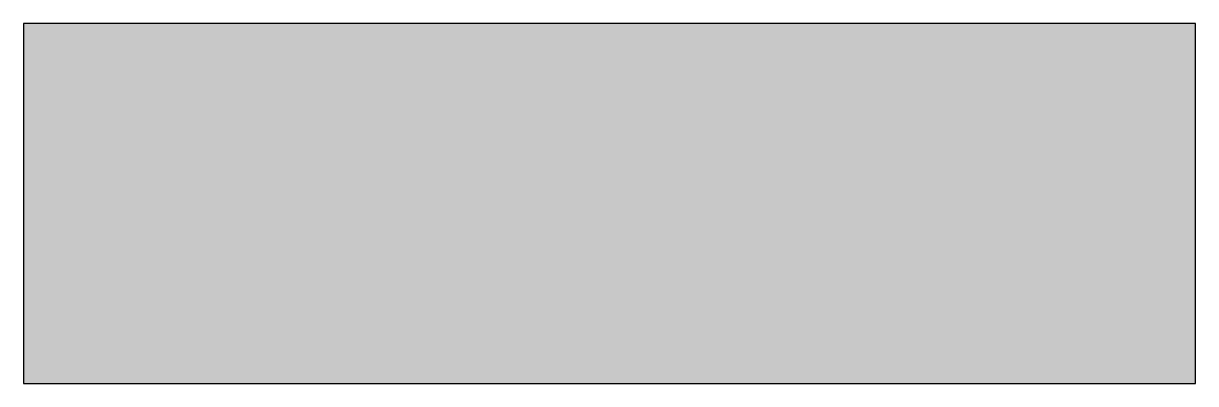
# Model space of a CAD drawing. Header units: inches. Extents: x 0 to 17.9, y 0 to 5.5.
import ezdxf

# ---------------------------------------------------------------- set-up
doc = ezdxf.new("R2010")
doc.units = ezdxf.units.IN
doc.header["$LTSCALE"] = 0.5
doc.header["$MEASUREMENT"] = 0
doc.layers.add('A-Batting', color=250, linetype='Continuous')
doc.layers.add('A-Hatch_Insulation', color=143, linetype='Continuous')

# ---------------------------------------------------------------- blocks, each defined once
blk = doc.blocks.new('*U4')
at = {"layer": 'A-Hatch_Insulation'}
h = blk.add_hatch(dxfattribs=at)
h.set_pattern_fill('BATT_INSULATION', color=256, scale=4.459273, pattern_type=2)
h.set_pattern_definition([(0, (-1822.47, -1309.416), (1.489892, 5.016682), [0, -1.489892]), (14.0764, (-1823.2148, -1308.85865), (1.489890344, -5.5e-07), [0.362396, -144.022996]), (14.0764, (-1823.2148, -1303.84197), (1.489890344, -5.5e-07), [0.362396, -144.022996]), (14.0764, (-1823.2148, -1298.8253), (1.489890344, -5.5e-07), [0.362396, -144.022996]), (14.0764, (-1823.2148, -1293.8086), (1.489890344, -5.5e-07), [0.362396, -144.022996]), (14.0764, (-1823.2148, -1288.79192), (1.489890344, -5.5e-07), [0.362396, -144.022996]), (14.0764, (-1823.2148, -1283.77524), (1.489890344, -5.5e-07), [0.362396, -144.022996]), (14.0764, (-1823.2148, -1278.75856), (1.489890344, -5.5e-07), [0.362396, -144.022996]), (25.0456, (-1823.04127, -1304.66635), (1.4898917, 1.6e-06), [0.63071, -402.27786]), (25.0456, (-1823.04127, -1299.6497), (1.4898917, 1.6e-06), [0.63071, -402.27786]), (25.0456, (-1823.04127, -1294.633), (1.4898917, 1.6e-06), [0.63071, -402.27786]), (25.0456, (-1823.04127, -1289.6163), (1.4898917, 1.6e-06), [0.63071, -402.27786]), (25.0456, (-1823.04127, -1284.5996), (1.4898917, 1.6e-06), [0.63071, -402.27786]), (25.0456, (-1823.04127, -1279.58294), (1.4898917, 1.6e-06), [0.63071, -402.27786]), (25.0456, (-1823.04127, -1274.56626), (1.4898917, 1.6e-06), [0.63071, -402.27786]), (25.0456, (-1823.04127, -1269.5496), (1.4898917, 1.6e-06), [0.63071, -402.27786]), (25.0456, (-1823.04127, -1264.533), (1.4898917, 1.6e-06), [0.63071, -402.27786]), (25.0456, (-1823.04127, -1259.51635), (1.4898917, 1.6e-06), [0.63071, -402.27786]), (25.0456, (-1823.04127, -1254.49967), (1.4898917, 1.6e-06), [0.63071, -402.27786]), (25.0456, (-1823.04127, -1249.483), (1.4898917, 1.6e-06), [0.63071, -402.27786]), (25.0456, (-1823.04127, -1244.4663), (1.4898917, 1.6e-06), [0.63071, -402.27786]), (25.0456, (-1823.04127, -1239.4496), (1.4898917, 1.6e-06), [0.63071, -402.27786]), (25.0456, (-1823.04127, -1234.43294), (1.4898917, 1.6e-06), [0.63071, -402.27786]), (25.0456, (-1823.04127, -1229.41626), (1.4898917, 1.6e-06), [0.63071, -402.27786]), (25.0456, (-1823.04127, -1224.3996), (1.4898917, 1.6e-06), [0.63071, -402.27786]), (25.0456, (-1823.04127, -1219.3829), (1.4898917, 1.6e-06), [0.63071, -402.27786]), (25.0456, (-1823.04127, -1214.3662), (1.4898917, 1.6e-06), [0.63071, -402.27786]), (25.0456, (-1823.04127, -1209.3495), (1.4898917, 1.6e-06), [0.63071, -402.27786]), (25.0456, (-1823.04127, -1204.33285), (1.4898917, 1.6e-06), [0.63071, -402.27786]), (25.0456, (-1823.04127, -1199.31617), (1.4898917, 1.6e-06), [0.63071, -402.27786]), (25.0456, (-1823.04127, -1194.2995), (1.4898917, 1.6e-06), [0.63071, -402.27786]), (25.0456, (-1823.04127, -1189.2828), (1.4898917, 1.6e-06), [0.63071, -402.27786]), (25.0456, (-1823.04127, -1184.2661), (1.4898917, 1.6e-06), [0.63071, -402.27786]), (25.0456, (-1823.04127, -1179.24944), (1.4898917, 1.6e-06), [0.63071, -402.27786]), (25.0456, (-1823.04127, -1174.23276), (1.4898917, 1.6e-06), [0.63071, -402.27786]), (25.0456, (-1823.04127, -1169.2161), (1.4898917, 1.6e-06), [0.63071, -402.27786]), (25.0456, (-1823.04127, -1164.1994), (1.4898917, 1.6e-06), [0.63071, -402.27786]), (25.0456, (-1823.04127, -1159.1827), (1.4898917, 1.6e-06), [0.63071, -402.27786]), (25.0456, (-1823.04127, -1154.166), (1.4898917, 1.6e-06), [0.63071, -402.27786]), (25.0456, (-1823.04127, -1149.14935), (1.4898917, 1.6e-06), [0.63071, -402.27786]), (25.0456, (-1823.04127, -1144.13267), (1.4898917, 1.6e-06), [0.63071, -402.27786]), (25.0456, (-1823.04127, -1139.116), (1.4898917, 1.6e-06), [0.63071, -402.27786]), (52.4353, (-1822.8633, -1308.7705), (1.48989104, 3.4e-07), [0.61262, -246.21344]), (52.4353, (-1822.8633, -1303.7538), (1.48989104, 3.4e-07), [0.61262, -246.21344]), (52.4353, (-1822.8633, -1298.7371), (1.48989104, 3.4e-07), [0.61262, -246.21344]), (52.4353, (-1822.8633, -1293.7204), (1.48989104, 3.4e-07), [0.61262, -246.21344]), (52.4353, (-1822.8633, -1288.7038), (1.48989104, 3.4e-07), [0.61262, -246.21344]), (52.4353, (-1822.8633, -1283.6871), (1.48989104, 3.4e-07), [0.61262, -246.21344]), (52.4353, (-1822.8633, -1278.6704), (1.48989104, 3.4e-07), [0.61262, -246.21344]), (52.4353, (-1822.8633, -1273.6537), (1.48989104, 3.4e-07), [0.61262, -246.21344]), (52.4353, (-1822.8633, -1268.637), (1.48989104, 3.4e-07), [0.61262, -246.21344]), (52.4353, (-1822.8633, -1263.6202), (1.48989104, 3.4e-07), [0.61262, -246.21344]), (52.4353, (-1822.8633, -1258.6035), (1.48989104, 3.4e-07), [0.61262, -246.21344]), (52.4353, (-1822.8633, -1253.5869), (1.48989104, 3.4e-07), [0.61262, -246.21344]), (52.4353, (-1822.8633, -1248.5702), (1.48989104, 3.4e-07), [0.61262, -246.21344]), (52.4353, (-1822.8633, -1243.5535), (1.48989104, 3.4e-07), [0.61262, -246.21344]), (52.4353, (-1822.8633, -1238.5368), (1.48989104, 3.4e-07), [0.61262, -246.21344]), (52.4353, (-1822.8633, -1233.5201), (1.48989104, 3.4e-07), [0.61262, -246.21344]), (52.4353, (-1822.8633, -1228.5034), (1.48989104, 3.4e-07), [0.61262, -246.21344]), (52.4353, (-1822.8633, -1223.4868), (1.48989104, 3.4e-07), [0.61262, -246.21344]), (52.4353, (-1822.8633, -1218.4701), (1.48989104, 3.4e-07), [0.61262, -246.21344]), (52.4353, (-1822.8633, -1213.4534), (1.48989104, 3.4e-07), [0.61262, -246.21344]), (52.4353, (-1822.8633, -1208.4367), (1.48989104, 3.4e-07), [0.61262, -246.21344]), (52.4353, (-1822.8633, -1203.42), (1.48989104, 3.4e-07), [0.61262, -246.21344]), (52.4353, (-1822.8633, -1198.4034), (1.48989104, 3.4e-07), [0.61262, -246.21344]), (52.4353, (-1822.8633, -1193.3867), (1.48989104, 3.4e-07), [0.61262, -246.21344]), (52.4353, (-1822.8633, -1188.37), (1.48989104, 3.4e-07), [0.61262, -246.21344]), (52.4353, (-1822.8633, -1183.3533), (1.48989104, 3.4e-07), [0.61262, -246.21344]), (52.4353, (-1822.8633, -1178.3366), (1.48989104, 3.4e-07), [0.61262, -246.21344]), (52.4353, (-1822.8633, -1173.32), (1.48989104, 3.4e-07), [0.61262, -246.21344]), (52.4353, (-1822.8633, -1168.3033), (1.48989104, 3.4e-07), [0.61262, -246.21344]), (52.4353, (-1822.8633, -1163.2866), (1.48989104, 3.4e-07), [0.61262, -246.21344]), (52.4353, (-1822.8633, -1158.2699), (1.48989104, 3.4e-07), [0.61262, -246.21344]), (52.4353, (-1822.8633, -1153.2532), (1.48989104, 3.4e-07), [0.61262, -246.21344]), (52.4353, (-1822.8633, -1148.2365), (1.48989104, 3.4e-07), [0.61262, -246.21344]), (52.4353, (-1822.8633, -1143.2199), (1.48989104, 3.4e-07), [0.61262, -246.21344]), (52.4353, (-1822.8633, -1138.2032), (1.48989104, 3.4e-07), [0.61262, -246.21344]), (52.4353, (-1822.8633, -1133.1865), (1.48989104, 3.4e-07), [0.61262, -246.21344]), (52.4353, (-1822.8633, -1128.1698), (1.48989104, 3.4e-07), [0.61262, -246.21344]), (52.4353, (-1822.8633, -1123.1531), (1.48989104, 3.4e-07), [0.61262, -246.21344]), (52.4353, (-1822.8633, -1118.1364), (1.48989104, 3.4e-07), [0.61262, -246.21344]), (67.0616, (-1823.8225, -1307.1947), (1.4898925, 6e-07), [1.14088, -216.75683]), (67.0616, (-1823.8225, -1302.178), (1.4898925, 6e-07), [1.14088, -216.75683]), (67.0616, (-1823.8225, -1297.1613), (1.4898925, 6e-07), [1.14088, -216.75683]), (67.0616, (-1823.8225, -1292.1446), (1.4898925, 6e-07), [1.14088, -216.75683]), (67.0616, (-1823.8225, -1287.128), (1.4898925, 6e-07), [1.14088, -216.75683]), (67.0616, (-1823.8225, -1282.1113), (1.4898925, 6e-07), [1.14088, -216.75683]), (67.0616, (-1823.8225, -1277.0946), (1.4898925, 6e-07), [1.14088, -216.75683]), (67.0616, (-1823.8225, -1272.0779), (1.4898925, 6e-07), [1.14088, -216.75683]), (67.0616, (-1823.8225, -1267.0612), (1.4898925, 6e-07), [1.14088, -216.75683]), (67.0616, (-1823.8225, -1262.0443), (1.4898925, 6e-07), [1.14088, -216.75683]), (67.0616, (-1823.8225, -1257.0276), (1.4898925, 6e-07), [1.14088, -216.75683]), (67.0616, (-1823.8225, -1252.011), (1.4898925, 6e-07), [1.14088, -216.75683]), (67.0616, (-1823.8225, -1246.9943), (1.4898925, 6e-07), [1.14088, -216.75683]), (67.0616, (-1823.8225, -1241.9776), (1.4898925, 6e-07), [1.14088, -216.75683]), (67.0616, (-1823.8225, -1236.9609), (1.4898925, 6e-07), [1.14088, -216.75683]), (67.0616, (-1823.8225, -1231.9442), (1.4898925, 6e-07), [1.14088, -216.75683]), (67.0616, (-1823.8225, -1226.9275), (1.4898925, 6e-07), [1.14088, -216.75683]), (67.0616, (-1823.8225, -1221.9109), (1.4898925, 6e-07), [1.14088, -216.75683]), (67.0616, (-1823.8225, -1216.8942), (1.4898925, 6e-07), [1.14088, -216.75683]), (67.0616, (-1823.8225, -1211.8775), (1.4898925, 6e-07), [1.14088, -216.75683]), (67.0616, (-1823.8225, -1206.8608), (1.4898925, 6e-07), [1.14088, -216.75683]), (67.0616, (-1823.8225, -1201.8441), (1.4898925, 6e-07), [1.14088, -216.75683]), (67.0616, (-1823.8225, -1196.8274), (1.4898925, 6e-07), [1.14088, -216.75683]), (67.0616, (-1823.8225, -1191.8108), (1.4898925, 6e-07), [1.14088, -216.75683]), (67.0616, (-1823.8225, -1186.7941), (1.4898925, 6e-07), [1.14088, -216.75683]), (67.0616, (-1823.8225, -1181.7774), (1.4898925, 6e-07), [1.14088, -216.75683]), (67.0616, (-1823.8225, -1176.7607), (1.4898925, 6e-07), [1.14088, -216.75683]), (67.0616, (-1823.8225, -1171.744), (1.4898925, 6e-07), [1.14088, -216.75683]), (67.0616, (-1823.8225, -1166.7274), (1.4898925, 6e-07), [1.14088, -216.75683]), (67.0616, (-1823.8225, -1161.7107), (1.4898925, 6e-07), [1.14088, -216.75683]), (67.0616, (-1823.8225, -1156.694), (1.4898925, 6e-07), [1.14088, -216.75683]), (67.0616, (-1823.8225, -1151.6773), (1.4898925, 6e-07), [1.14088, -216.75683]), (67.0616, (-1823.8225, -1146.6606), (1.4898925, 6e-07), [1.14088, -216.75683]), (67.0616, (-1823.8225, -1141.644), (1.4898925, 6e-07), [1.14088, -216.75683]), (67.0616, (-1823.8225, -1136.6273), (1.4898925, 6e-07), [1.14088, -216.75683]), (67.0616, (-1823.8225, -1131.6106), (1.4898925, 6e-07), [1.14088, -216.75683]), (67.0616, (-1823.8225, -1126.5939), (1.4898925, 6e-07), [1.14088, -216.75683]), (67.0616, (-1823.8225, -1121.5772), (1.4898925, 6e-07), [1.14088, -216.75683]), (67.0616, (-1823.8225, -1116.5605), (1.4898925, 6e-07), [1.14088, -216.75683]), (67.0616, (-1823.8225, -1111.5439), (1.4898925, 6e-07), [1.14088, -216.75683]), (74.891, (-1823.1702, -1305.1443), (1e-08, 5.0166788), [0.495037, -56.664358]), (74.891, (-1821.6803, -1305.1443), (1e-08, 5.0166788), [0.495037, -56.664358]), (74.891, (-1820.1904, -1305.1443), (1e-08, 5.0166788), [0.495037, -56.664358]), (74.891, (-1818.7005, -1305.1443), (1e-08, 5.0166788), [0.495037, -56.664358]), (74.891, (-1817.2106, -1305.1443), (1e-08, 5.0166788), [0.495037, -56.664358]), (74.891, (-1815.7208, -1305.1443), (1e-08, 5.0166788), [0.495037, -56.664358]), (74.891, (-1814.2309, -1305.1443), (1e-08, 5.0166788), [0.495037, -56.664358]), (74.891, (-1812.741, -1305.1443), (1e-08, 5.0166788), [0.495037, -56.664358]), (74.891, (-1811.2511, -1305.1443), (1e-08, 5.0166788), [0.495037, -56.664358]), (74.891, (-1809.7612, -1305.1443), (1e-08, 5.0166788), [0.495037, -56.664358]), (83.2526, (-1823.3779, -1306.144), (4.9e-07, 5.01669071), [1.00665, -620.34888]), (83.2526, (-1821.888, -1306.144), (4.9e-07, 5.01669071), [1.00665, -620.34888]), (83.2526, (-1820.3981, -1306.144), (4.9e-07, 5.01669071), [1.00665, -620.34888]), (83.2526, (-1818.9082, -1306.144), (4.9e-07, 5.01669071), [1.00665, -620.34888]), (83.2526, (-1817.4183, -1306.144), (4.9e-07, 5.01669071), [1.00665, -620.34888]), (83.2526, (-1815.9284, -1306.144), (4.9e-07, 5.01669071), [1.00665, -620.34888]), (83.2526, (-1814.43854, -1306.144), (4.9e-07, 5.01669071), [1.00665, -620.34888]), (83.2526, (-1812.94865, -1306.144), (4.9e-07, 5.01669071), [1.00665, -620.34888]), (83.2526, (-1811.45876, -1306.144), (4.9e-07, 5.01669071), [1.00665, -620.34888]), (83.2526, (-1809.9689, -1306.144), (4.9e-07, 5.01669071), [1.00665, -620.34888]), (83.2526, (-1808.479, -1306.144), (4.9e-07, 5.01669071), [1.00665, -620.34888]), (83.2526, (-1806.9891, -1306.144), (4.9e-07, 5.01669071), [1.00665, -620.34888]), (83.2526, (-1805.4992, -1306.144), (4.9e-07, 5.01669071), [1.00665, -620.34888]), (83.2526, (-1804.0093, -1306.144), (4.9e-07, 5.01669071), [1.00665, -620.34888]), (83.2526, (-1802.5194, -1306.144), (4.9e-07, 5.01669071), [1.00665, -620.34888]), (83.2526, (-1801.0295, -1306.144), (4.9e-07, 5.01669071), [1.00665, -620.34888]), (83.2526, (-1799.5396, -1306.144), (4.9e-07, 5.01669071), [1.00665, -620.34888]), (83.2526, (-1798.0497, -1306.144), (4.9e-07, 5.01669071), [1.00665, -620.34888]), (83.2526, (-1796.55984, -1306.144), (4.9e-07, 5.01669071), [1.00665, -620.34888]), (83.2526, (-1795.06995, -1306.144), (4.9e-07, 5.01669071), [1.00665, -620.34888]), (83.2526, (-1793.58007, -1306.144), (4.9e-07, 5.01669071), [1.00665, -620.34888]), (83.2526, (-1792.0902, -1306.144), (4.9e-07, 5.01669071), [1.00665, -620.34888]), (83.2526, (-1790.6003, -1306.144), (4.9e-07, 5.01669071), [1.00665, -620.34888]), (83.2526, (-1789.1104, -1306.144), (4.9e-07, 5.01669071), [1.00665, -620.34888]), (83.2526, (-1787.62047, -1306.144), (4.9e-07, 5.01669071), [1.00665, -620.34888]), (83.2526, (-1786.1306, -1306.144), (4.9e-07, 5.01669071), [1.00665, -620.34888]), (83.2526, (-1784.6407, -1306.144), (4.9e-07, 5.01669071), [1.00665, -620.34888]), (83.2526, (-1783.1508, -1306.144), (4.9e-07, 5.01669071), [1.00665, -620.34888]), (83.2526, (-1781.6609, -1306.144), (4.9e-07, 5.01669071), [1.00665, -620.34888]), (83.2526, (-1780.17103, -1306.144), (4.9e-07, 5.01669071), [1.00665, -620.34888]), (83.2526, (-1778.6812, -1306.144), (4.9e-07, 5.01669071), [1.00665, -620.34888]), (83.2526, (-1777.19135, -1306.144), (4.9e-07, 5.01669071), [1.00665, -620.34888]), (83.2526, (-1775.7015, -1306.144), (4.9e-07, 5.01669071), [1.00665, -620.34888]), (83.2526, (-1774.21166, -1306.144), (4.9e-07, 5.01669071), [1.00665, -620.34888]), (83.2526, (-1772.7214, -1306.144), (4.9e-07, 5.01669071), [1.00665, -620.34888]), (83.2526, (-1771.2315, -1306.144), (4.9e-07, 5.01669071), [1.00665, -620.34888]), (83.2526, (-1769.7417, -1306.144), (4.9e-07, 5.01669071), [1.00665, -620.34888]), (83.2526, (-1768.25184, -1306.144), (4.9e-07, 5.01669071), [1.00665, -620.34888]), (83.2526, (-1766.762, -1306.144), (4.9e-07, 5.01669071), [1.00665, -620.34888]), (83.2526, (-1765.27216, -1306.144), (4.9e-07, 5.01669071), [1.00665, -620.34888]), (83.2526, (-1763.7823, -1306.144), (4.9e-07, 5.01669071), [1.00665, -620.34888]), (83.2526, (-1762.29247, -1306.144), (4.9e-07, 5.01669071), [1.00665, -620.34888]), (83.2526, (-1760.8026, -1306.144), (4.9e-07, 5.01669071), [1.00665, -620.34888]), (83.2526, (-1759.31234, -1306.144), (4.9e-07, 5.01669071), [1.00665, -620.34888]), (83.2526, (-1757.8225, -1306.144), (4.9e-07, 5.01669071), [1.00665, -620.34888]), (83.2526, (-1756.33265, -1306.144), (4.9e-07, 5.01669071), [1.00665, -620.34888]), (83.2526, (-1754.8428, -1306.144), (4.9e-07, 5.01669071), [1.00665, -620.34888]), (83.2526, (-1753.35297, -1306.144), (4.9e-07, 5.01669071), [1.00665, -620.34888]), (83.2526, (-1751.8631, -1306.144), (4.9e-07, 5.01669071), [1.00665, -620.34888]), (83.8584, (-1823.9398, -1308.2849), (-4.86e-06, 5.0166685), [1.09654, -347.052726]), (83.8584, (-1822.4499, -1308.2849), (-4.86e-06, 5.0166685), [1.09654, -347.052726]), (83.8584, (-1820.96003, -1308.2849), (-4.86e-06, 5.0166685), [1.09654, -347.052726]), (83.8584, (-1819.47016, -1308.2849), (-4.86e-06, 5.0166685), [1.09654, -347.052726]), (83.8584, (-1817.9802, -1308.2849), (-4.86e-06, 5.0166685), [1.09654, -347.052726]), (83.8584, (-1816.49034, -1308.2849), (-4.86e-06, 5.0166685), [1.09654, -347.052726]), (83.8584, (-1815.00045, -1308.2849), (-4.86e-06, 5.0166685), [1.09654, -347.052726]), (83.8584, (-1813.51056, -1308.2849), (-4.86e-06, 5.0166685), [1.09654, -347.052726]), (83.8584, (-1812.0207, -1308.2849), (-4.86e-06, 5.0166685), [1.09654, -347.052726]), (83.8584, (-1810.5308, -1308.2849), (-4.86e-06, 5.0166685), [1.09654, -347.052726]), (83.8584, (-1809.0409, -1308.2849), (-4.86e-06, 5.0166685), [1.09654, -347.052726]), (83.8584, (-1807.551, -1308.2849), (-4.86e-06, 5.0166685), [1.09654, -347.052726]), (83.8584, (-1806.0611, -1308.2849), (-4.86e-06, 5.0166685), [1.09654, -347.052726]), (83.8584, (-1804.57124, -1308.2849), (-4.86e-06, 5.0166685), [1.09654, -347.052726]), (83.8584, (-1803.08135, -1308.2849), (-4.86e-06, 5.0166685), [1.09654, -347.052726]), (83.8584, (-1801.5914, -1308.2849), (-4.86e-06, 5.0166685), [1.09654, -347.052726]), (83.8584, (-1800.10153, -1308.2849), (-4.86e-06, 5.0166685), [1.09654, -347.052726]), (83.8584, (-1798.61164, -1308.2849), (-4.86e-06, 5.0166685), [1.09654, -347.052726]), (83.8584, (-1797.12175, -1308.2849), (-4.86e-06, 5.0166685), [1.09654, -347.052726]), (83.8584, (-1795.63187, -1308.2849), (-4.86e-06, 5.0166685), [1.09654, -347.052726]), (83.8584, (-1794.142, -1308.2849), (-4.86e-06, 5.0166685), [1.09654, -347.052726]), (83.8584, (-1792.6521, -1308.2849), (-4.86e-06, 5.0166685), [1.09654, -347.052726]), (83.8584, (-1791.1622, -1308.2849), (-4.86e-06, 5.0166685), [1.09654, -347.052726]), (83.8584, (-1789.6723, -1308.2849), (-4.86e-06, 5.0166685), [1.09654, -347.052726]), (83.8584, (-1788.18243, -1308.2849), (-4.86e-06, 5.0166685), [1.09654, -347.052726]), (276.142, (-1822.6071, -1307.1947), (1.4898905, 9.3e-06), [1.09654, -347.05273]), (276.142, (-1822.6071, -1302.178), (1.4898905, 9.3e-06), [1.09654, -347.05273]), (276.142, (-1822.6071, -1297.1613), (1.4898905, 9.3e-06), [1.09654, -347.05273]), (276.142, (-1822.6071, -1292.1446), (1.4898905, 9.3e-06), [1.09654, -347.05273]), (276.142, (-1822.6071, -1287.128), (1.4898905, 9.3e-06), [1.09654, -347.05273]), (276.142, (-1822.6071, -1282.1113), (1.4898905, 9.3e-06), [1.09654, -347.05273]), (276.142, (-1822.6071, -1277.0946), (1.4898905, 9.3e-06), [1.09654, -347.05273]), (276.142, (-1822.6071, -1272.0779), (1.4898905, 9.3e-06), [1.09654, -347.05273]), (276.142, (-1822.6071, -1267.0612), (1.4898905, 9.3e-06), [1.09654, -347.05273]), (276.142, (-1822.6071, -1262.0443), (1.4898905, 9.3e-06), [1.09654, -347.05273]), (276.142, (-1822.6071, -1257.0276), (1.4898905, 9.3e-06), [1.09654, -347.05273]), (276.142, (-1822.6071, -1252.011), (1.4898905, 9.3e-06), [1.09654, -347.05273]), (276.142, (-1822.6071, -1246.9943), (1.4898905, 9.3e-06), [1.09654, -347.05273]), (276.142, (-1822.6071, -1241.9776), (1.4898905, 9.3e-06), [1.09654, -347.05273]), (276.142, (-1822.6071, -1236.9609), (1.4898905, 9.3e-06), [1.09654, -347.05273]), (276.142, (-1822.6071, -1231.9442), (1.4898905, 9.3e-06), [1.09654, -347.05273]), (276.142, (-1822.6071, -1226.9275), (1.4898905, 9.3e-06), [1.09654, -347.05273]), (276.142, (-1822.6071, -1221.9109), (1.4898905, 9.3e-06), [1.09654, -347.05273]), (276.142, (-1822.6071, -1216.8942), (1.4898905, 9.3e-06), [1.09654, -347.05273]), (276.142, (-1822.6071, -1211.8775), (1.4898905, 9.3e-06), [1.09654, -347.05273]), (276.142, (-1822.6071, -1206.8608), (1.4898905, 9.3e-06), [1.09654, -347.05273]), (276.142, (-1822.6071, -1201.8441), (1.4898905, 9.3e-06), [1.09654, -347.05273]), (276.142, (-1822.6071, -1196.8274), (1.4898905, 9.3e-06), [1.09654, -347.05273]), (276.142, (-1822.6071, -1191.8108), (1.4898905, 9.3e-06), [1.09654, -347.05273]), (276.142, (-1822.6071, -1186.7941), (1.4898905, 9.3e-06), [1.09654, -347.05273]), (276.142, (-1822.6071, -1181.7774), (1.4898905, 9.3e-06), [1.09654, -347.05273]), (276.142, (-1822.6071, -1176.7607), (1.4898905, 9.3e-06), [1.09654, -347.05273]), (276.142, (-1822.6071, -1171.744), (1.4898905, 9.3e-06), [1.09654, -347.05273]), (276.142, (-1822.6071, -1166.7274), (1.4898905, 9.3e-06), [1.09654, -347.05273]), (276.142, (-1822.6071, -1161.7107), (1.4898905, 9.3e-06), [1.09654, -347.05273]), (276.142, (-1822.6071, -1156.694), (1.4898905, 9.3e-06), [1.09654, -347.05273]), (276.142, (-1822.6071, -1151.6773), (1.4898905, 9.3e-06), [1.09654, -347.05273]), (276.142, (-1822.6071, -1146.6606), (1.4898905, 9.3e-06), [1.09654, -347.05273]), (276.142, (-1822.6071, -1141.644), (1.4898905, 9.3e-06), [1.09654, -347.05273]), (276.142, (-1822.6071, -1136.6273), (1.4898905, 9.3e-06), [1.09654, -347.05273]), (276.142, (-1822.6071, -1131.6106), (1.4898905, 9.3e-06), [1.09654, -347.05273]), (276.142, (-1822.6071, -1126.5939), (1.4898905, 9.3e-06), [1.09654, -347.05273]), (276.142, (-1822.6071, -1121.5772), (1.4898905, 9.3e-06), [1.09654, -347.05273]), (276.142, (-1822.6071, -1116.5605), (1.4898905, 9.3e-06), [1.09654, -347.05273]), (276.142, (-1822.6071, -1111.5439), (1.4898905, 9.3e-06), [1.09654, -347.05273]), (276.142, (-1822.6071, -1106.5272), (1.4898905, 9.3e-06), [1.09654, -347.05273]), (276.142, (-1822.6071, -1101.5105), (1.4898905, 9.3e-06), [1.09654, -347.05273]), (276.142, (-1822.6071, -1096.4938), (1.4898905, 9.3e-06), [1.09654, -347.05273]), (276.142, (-1822.6071, -1091.4771), (1.4898905, 9.3e-06), [1.09654, -347.05273]), (276.142, (-1822.6071, -1086.4604), (1.4898905, 9.3e-06), [1.09654, -347.05273]), (276.142, (-1822.6071, -1081.4438), (1.4898905, 9.3e-06), [1.09654, -347.05273]), (276.142, (-1822.6071, -1076.4271), (1.4898905, 9.3e-06), [1.09654, -347.05273]), (276.142, (-1822.6071, -1071.4104), (1.4898905, 9.3e-06), [1.09654, -347.05273]), (276.142, (-1822.6071, -1066.3937), (1.4898905, 9.3e-06), [1.09654, -347.05273]), (276.142, (-1822.6071, -1061.377), (1.4898905, 9.3e-06), [1.09654, -347.05273]), (276.142, (-1822.6071, -1056.3604), (1.4898905, 9.3e-06), [1.09654, -347.05273]), (276.142, (-1822.6071, -1051.3437), (1.4898905, 9.3e-06), [1.09654, -347.05273]), (276.142, (-1822.6071, -1046.327), (1.4898905, 9.3e-06), [1.09654, -347.05273]), (276.142, (-1822.6071, -1041.3103), (1.4898905, 9.3e-06), [1.09654, -347.05273]), (276.142, (-1822.6071, -1036.2936), (1.4898905, 9.3e-06), [1.09654, -347.05273]), (276.142, (-1822.6071, -1031.277), (1.4898905, 9.3e-06), [1.09654, -347.05273]), (276.142, (-1822.6071, -1026.2603), (1.4898905, 9.3e-06), [1.09654, -347.05273]), (276.142, (-1822.6071, -1021.2436), (1.4898905, 9.3e-06), [1.09654, -347.05273]), (276.142, (-1822.6071, -1016.2269), (1.4898905, 9.3e-06), [1.09654, -347.05273]), (276.142, (-1822.6071, -1011.2102), (1.4898905, 9.3e-06), [1.09654, -347.05273]), (276.142, (-1822.6071, -1006.1935), (1.4898905, 9.3e-06), [1.09654, -347.05273]), (276.142, (-1822.6071, -1001.1769), (1.4898905, 9.3e-06), [1.09654, -347.05273]), (276.142, (-1822.6071, -996.1602), (1.4898905, 9.3e-06), [1.09654, -347.05273]), (276.142, (-1822.6071, -991.1435), (1.4898905, 9.3e-06), [1.09654, -347.05273]), (276.142, (-1822.6071, -986.1268), (1.4898905, 9.3e-06), [1.09654, -347.05273]), (276.142, (-1822.6071, -981.1101), (1.4898905, 9.3e-06), [1.09654, -347.05273]), (276.142, (-1822.6071, -976.0934), (1.4898905, 9.3e-06), [1.09654, -347.05273]), (276.142, (-1822.6071, -971.0768), (1.4898905, 9.3e-06), [1.09654, -347.05273]), (276.142, (-1822.6071, -966.0601), (1.4898905, 9.3e-06), [1.09654, -347.05273]), (276.747, (-1823.1702, -1305.1443), (1.4898927, -1.09e-05), [1.00665, -620.34888]), (276.747, (-1823.1702, -1300.1277), (1.4898927, -1.09e-05), [1.00665, -620.34888]), (276.747, (-1823.1702, -1295.111), (1.4898927, -1.09e-05), [1.00665, -620.34888]), (276.747, (-1823.1702, -1290.0943), (1.4898927, -1.09e-05), [1.00665, -620.34888]), (276.747, (-1823.1702, -1285.0776), (1.4898927, -1.09e-05), [1.00665, -620.34888]), (276.747, (-1823.1702, -1280.061), (1.4898927, -1.09e-05), [1.00665, -620.34888]), (276.747, (-1823.1702, -1275.0443), (1.4898927, -1.09e-05), [1.00665, -620.34888]), (276.747, (-1823.1702, -1270.0276), (1.4898927, -1.09e-05), [1.00665, -620.34888]), (276.747, (-1823.1702, -1265.0109), (1.4898927, -1.09e-05), [1.00665, -620.34888]), (276.747, (-1823.1702, -1259.9944), (1.4898927, -1.09e-05), [1.00665, -620.34888]), (276.747, (-1823.1702, -1254.9777), (1.4898927, -1.09e-05), [1.00665, -620.34888]), (276.747, (-1823.1702, -1249.961), (1.4898927, -1.09e-05), [1.00665, -620.34888]), (276.747, (-1823.1702, -1244.9443), (1.4898927, -1.09e-05), [1.00665, -620.34888]), (276.747, (-1823.1702, -1239.9277), (1.4898927, -1.09e-05), [1.00665, -620.34888]), (276.747, (-1823.1702, -1234.911), (1.4898927, -1.09e-05), [1.00665, -620.34888]), (276.747, (-1823.1702, -1229.8943), (1.4898927, -1.09e-05), [1.00665, -620.34888]), (276.747, (-1823.1702, -1224.8776), (1.4898927, -1.09e-05), [1.00665, -620.34888]), (276.747, (-1823.1702, -1219.861), (1.4898927, -1.09e-05), [1.00665, -620.34888]), (276.747, (-1823.1702, -1214.8442), (1.4898927, -1.09e-05), [1.00665, -620.34888]), (276.747, (-1823.1702, -1209.8276), (1.4898927, -1.09e-05), [1.00665, -620.34888]), (276.747, (-1823.1702, -1204.8109), (1.4898927, -1.09e-05), [1.00665, -620.34888]), (276.747, (-1823.1702, -1199.7942), (1.4898927, -1.09e-05), [1.00665, -620.34888]), (276.747, (-1823.1702, -1194.7775), (1.4898927, -1.09e-05), [1.00665, -620.34888]), (276.747, (-1823.1702, -1189.7608), (1.4898927, -1.09e-05), [1.00665, -620.34888]), (276.747, (-1823.1702, -1184.7442), (1.4898927, -1.09e-05), [1.00665, -620.34888]), (276.747, (-1823.1702, -1179.7275), (1.4898927, -1.09e-05), [1.00665, -620.34888]), (276.747, (-1823.1702, -1174.7108), (1.4898927, -1.09e-05), [1.00665, -620.34888]), (276.747, (-1823.1702, -1169.6941), (1.4898927, -1.09e-05), [1.00665, -620.34888]), (276.747, (-1823.1702, -1164.6774), (1.4898927, -1.09e-05), [1.00665, -620.34888]), (276.747, (-1823.1702, -1159.6607), (1.4898927, -1.09e-05), [1.00665, -620.34888]), (276.747, (-1823.1702, -1154.644), (1.4898927, -1.09e-05), [1.00665, -620.34888]), (276.747, (-1823.1702, -1149.6274), (1.4898927, -1.09e-05), [1.00665, -620.34888]), (276.747, (-1823.1702, -1144.6107), (1.4898927, -1.09e-05), [1.00665, -620.34888]), (276.747, (-1823.1702, -1139.594), (1.4898927, -1.09e-05), [1.00665, -620.34888]), (276.747, (-1823.1702, -1134.5773), (1.4898927, -1.09e-05), [1.00665, -620.34888]), (276.747, (-1823.1702, -1129.5607), (1.4898927, -1.09e-05), [1.00665, -620.34888]), (276.747, (-1823.1702, -1124.544), (1.4898927, -1.09e-05), [1.00665, -620.34888]), (276.747, (-1823.1702, -1119.5273), (1.4898927, -1.09e-05), [1.00665, -620.34888]), (276.747, (-1823.1702, -1114.5106), (1.4898927, -1.09e-05), [1.00665, -620.34888]), (276.747, (-1823.1702, -1109.494), (1.4898927, -1.09e-05), [1.00665, -620.34888]), (276.747, (-1823.1702, -1104.4772), (1.4898927, -1.09e-05), [1.00665, -620.34888]), (276.747, (-1823.1702, -1099.4606), (1.4898927, -1.09e-05), [1.00665, -620.34888]), (276.747, (-1823.1702, -1094.4439), (1.4898927, -1.09e-05), [1.00665, -620.34888]), (276.747, (-1823.1702, -1089.4272), (1.4898927, -1.09e-05), [1.00665, -620.34888]), (276.747, (-1823.1702, -1084.4105), (1.4898927, -1.09e-05), [1.00665, -620.34888]), (276.747, (-1823.1702, -1079.3938), (1.4898927, -1.09e-05), [1.00665, -620.34888]), (276.747, (-1823.1702, -1074.3772), (1.4898927, -1.09e-05), [1.00665, -620.34888]), (276.747, (-1823.1702, -1069.3605), (1.4898927, -1.09e-05), [1.00665, -620.34888]), (276.747, (-1823.1702, -1064.3438), (1.4898927, -1.09e-05), [1.00665, -620.34888]), (276.747, (-1823.1702, -1059.3271), (1.4898927, -1.09e-05), [1.00665, -620.34888]), (276.747, (-1823.1702, -1054.3104), (1.4898927, -1.09e-05), [1.00665, -620.34888]), (276.747, (-1823.1702, -1049.2937), (1.4898927, -1.09e-05), [1.00665, -620.34888]), (276.747, (-1823.1702, -1044.277), (1.4898927, -1.09e-05), [1.00665, -620.34888]), (276.747, (-1823.1702, -1039.2604), (1.4898927, -1.09e-05), [1.00665, -620.34888]), (276.747, (-1823.1702, -1034.2437), (1.4898927, -1.09e-05), [1.00665, -620.34888]), (276.747, (-1823.1702, -1029.227), (1.4898927, -1.09e-05), [1.00665, -620.34888]), (276.747, (-1823.1702, -1024.2103), (1.4898927, -1.09e-05), [1.00665, -620.34888]), (276.747, (-1823.1702, -1019.1937), (1.4898927, -1.09e-05), [1.00665, -620.34888]), (276.747, (-1823.1702, -1014.177), (1.4898927, -1.09e-05), [1.00665, -620.34888]), (276.747, (-1823.1702, -1009.1603), (1.4898927, -1.09e-05), [1.00665, -620.34888]), (276.747, (-1823.1702, -1004.1436), (1.4898927, -1.09e-05), [1.00665, -620.34888]), (276.747, (-1823.1702, -999.127), (1.4898927, -1.09e-05), [1.00665, -620.34888]), (276.747, (-1823.1702, -994.1102), (1.4898927, -1.09e-05), [1.00665, -620.34888]), (276.747, (-1823.1702, -989.0936), (1.4898927, -1.09e-05), [1.00665, -620.34888]), (276.747, (-1823.1702, -984.0769), (1.4898927, -1.09e-05), [1.00665, -620.34888]), (276.747, (-1823.1702, -979.0602), (1.4898927, -1.09e-05), [1.00665, -620.34888]), (276.747, (-1823.1702, -974.0435), (1.4898927, -1.09e-05), [1.00665, -620.34888]), (276.747, (-1823.1702, -969.0268), (1.4898927, -1.09e-05), [1.00665, -620.34888]), (276.747, (-1823.1702, -964.0102), (1.4898927, -1.09e-05), [1.00665, -620.34888]), (276.747, (-1823.1702, -958.9935), (1.4898927, -1.09e-05), [1.00665, -620.34888]), (276.747, (-1823.1702, -953.9768), (1.4898927, -1.09e-05), [1.00665, -620.34888]), (276.747, (-1823.1702, -948.9601), (1.4898927, -1.09e-05), [1.00665, -620.34888]), (276.747, (-1823.1702, -943.9434), (1.4898927, -1.09e-05), [1.00665, -620.34888]), (276.747, (-1823.1702, -938.9267), (1.4898927, -1.09e-05), [1.00665, -620.34888]), (276.747, (-1823.1702, -933.91), (1.4898927, -1.09e-05), [1.00665, -620.34888]), (276.747, (-1823.1702, -928.8934), (1.4898927, -1.09e-05), [1.00665, -620.34888]), (276.747, (-1823.1702, -923.8767), (1.4898927, -1.09e-05), [1.00665, -620.34888]), (276.747, (-1823.1702, -918.86), (1.4898927, -1.09e-05), [1.00665, -620.34888]), (276.747, (-1823.1702, -913.8433), (1.4898927, -1.09e-05), [1.00665, -620.34888]), (276.747, (-1823.1702, -908.8267), (1.4898927, -1.09e-05), [1.00665, -620.34888]), (276.747, (-1823.1702, -903.81), (1.4898927, -1.09e-05), [1.00665, -620.34888]), (276.747, (-1823.1702, -898.7933), (1.4898927, -1.09e-05), [1.00665, -620.34888]), (276.747, (-1823.1702, -893.7766), (1.4898927, -1.09e-05), [1.00665, -620.34888]), (276.747, (-1823.1702, -888.7599), (1.4898927, -1.09e-05), [1.00665, -620.34888]), (276.747, (-1823.1702, -883.7432), (1.4898927, -1.09e-05), [1.00665, -620.34888]), (276.747, (-1823.1702, -878.7266), (1.4898927, -1.09e-05), [1.00665, -620.34888]), (276.747, (-1823.1702, -873.7099), (1.4898927, -1.09e-05), [1.00665, -620.34888]), (276.747, (-1823.1702, -868.6932), (1.4898927, -1.09e-05), [1.00665, -620.34888]), (276.747, (-1823.1702, -863.6765), (1.4898927, -1.09e-05), [1.00665, -620.34888]), (276.747, (-1823.1702, -858.6594), (1.4898927, -1.09e-05), [1.00665, -620.34888]), (276.747, (-1823.1702, -853.6427), (1.4898927, -1.09e-05), [1.00665, -620.34888]), (276.747, (-1823.1702, -848.626), (1.4898927, -1.09e-05), [1.00665, -620.34888]), (276.747, (-1823.1702, -843.6093), (1.4898927, -1.09e-05), [1.00665, -620.34888]), (276.747, (-1823.1702, -838.5927), (1.4898927, -1.09e-05), [1.00665, -620.34888]), (276.747, (-1823.1702, -833.576), (1.4898927, -1.09e-05), [1.00665, -620.34888]), (276.747, (-1823.1702, -828.5593), (1.4898927, -1.09e-05), [1.00665, -620.34888]), (276.747, (-1823.1702, -823.5426), (1.4898927, -1.09e-05), [1.00665, -620.34888]), (276.747, (-1823.1702, -818.526), (1.4898927, -1.09e-05), [1.00665, -620.34888]), (276.747, (-1823.1702, -813.5093), (1.4898927, -1.09e-05), [1.00665, -620.34888]), (276.747, (-1823.1702, -808.4926), (1.4898927, -1.09e-05), [1.00665, -620.34888]), (276.747, (-1823.1702, -803.4759), (1.4898927, -1.09e-05), [1.00665, -620.34888]), (276.747, (-1823.1702, -798.4592), (1.4898927, -1.09e-05), [1.00665, -620.34888]), (276.747, (-1823.1702, -793.4425), (1.4898927, -1.09e-05), [1.00665, -620.34888]), (276.747, (-1823.1702, -788.4258), (1.4898927, -1.09e-05), [1.00665, -620.34888]), (276.747, (-1823.1702, -783.4092), (1.4898927, -1.09e-05), [1.00665, -620.34888]), (276.747, (-1823.1702, -778.3925), (1.4898927, -1.09e-05), [1.00665, -620.34888]), (276.747, (-1823.1702, -773.3758), (1.4898927, -1.09e-05), [1.00665, -620.34888]), (276.747, (-1823.1702, -768.3591), (1.4898927, -1.09e-05), [1.00665, -620.34888]), (276.747, (-1823.1702, -763.3424), (1.4898927, -1.09e-05), [1.00665, -620.34888]), (276.747, (-1823.1702, -758.3258), (1.4898927, -1.09e-05), [1.00665, -620.34888]), (276.747, (-1823.1702, -753.309), (1.4898927, -1.09e-05), [1.00665, -620.34888]), (276.747, (-1823.1702, -748.2924), (1.4898927, -1.09e-05), [1.00665, -620.34888]), (276.747, (-1823.1702, -743.2757), (1.4898927, -1.09e-05), [1.00665, -620.34888]), (276.747, (-1823.1702, -738.259), (1.4898927, -1.09e-05), [1.00665, -620.34888]), (276.747, (-1823.1702, -733.2423), (1.4898927, -1.09e-05), [1.00665, -620.34888]), (276.747, (-1823.1702, -728.2257), (1.4898927, -1.09e-05), [1.00665, -620.34888]), (276.747, (-1823.1702, -723.209), (1.4898927, -1.09e-05), [1.00665, -620.34888]), (276.747, (-1823.1702, -718.1923), (1.4898927, -1.09e-05), [1.00665, -620.34888]), (276.747, (-1823.1702, -713.1756), (1.4898927, -1.09e-05), [1.00665, -620.34888]), (276.747, (-1823.1702, -708.159), (1.4898927, -1.09e-05), [1.00665, -620.34888]), (276.747, (-1823.1702, -703.1423), (1.4898927, -1.09e-05), [1.00665, -620.34888]), (276.747, (-1823.1702, -698.1256), (1.4898927, -1.09e-05), [1.00665, -620.34888]), (276.747, (-1823.1702, -693.1089), (1.4898927, -1.09e-05), [1.00665, -620.34888]), (285.109, (-1823.3883, -1304.6664), (1.48989035, 4e-07), [0.495037, -56.664358]), (285.109, (-1823.3883, -1299.6497), (1.48989035, 4e-07), [0.495037, -56.664358]), (285.109, (-1823.3883, -1294.633), (1.48989035, 4e-07), [0.495037, -56.664358]), (285.109, (-1823.3883, -1289.6163), (1.48989035, 4e-07), [0.495037, -56.664358]), (285.109, (-1823.3883, -1284.5996), (1.48989035, 4e-07), [0.495037, -56.664358]), (285.109, (-1823.3883, -1279.583), (1.48989035, 4e-07), [0.495037, -56.664358]), (285.109, (-1823.3883, -1274.5663), (1.48989035, 4e-07), [0.495037, -56.664358]), (285.109, (-1823.3883, -1269.5496), (1.48989035, 4e-07), [0.495037, -56.664358]), (285.109, (-1823.3883, -1264.533), (1.48989035, 4e-07), [0.495037, -56.664358]), (285.109, (-1823.3883, -1259.5163), (1.48989035, 4e-07), [0.495037, -56.664358]), (285.109, (-1823.3883, -1254.4997), (1.48989035, 4e-07), [0.495037, -56.664358]), (292.938, (-1823.0517, -1306.144), (1.4898925, -1.1e-05), [1.14088, -216.75683]), (292.938, (-1823.0517, -1301.1273), (1.4898925, -1.1e-05), [1.14088, -216.75683]), (292.938, (-1823.0517, -1296.1106), (1.4898925, -1.1e-05), [1.14088, -216.75683]), (292.938, (-1823.0517, -1291.0939), (1.4898925, -1.1e-05), [1.14088, -216.75683]), (292.938, (-1823.0517, -1286.0772), (1.4898925, -1.1e-05), [1.14088, -216.75683]), (292.938, (-1823.0517, -1281.0606), (1.4898925, -1.1e-05), [1.14088, -216.75683]), (292.938, (-1823.0517, -1276.0439), (1.4898925, -1.1e-05), [1.14088, -216.75683]), (292.938, (-1823.0517, -1271.0272), (1.4898925, -1.1e-05), [1.14088, -216.75683]), (292.938, (-1823.0517, -1266.0105), (1.4898925, -1.1e-05), [1.14088, -216.75683]), (292.938, (-1823.0517, -1260.9937), (1.4898925, -1.1e-05), [1.14088, -216.75683]), (292.938, (-1823.0517, -1255.977), (1.4898925, -1.1e-05), [1.14088, -216.75683]), (292.938, (-1823.0517, -1250.9603), (1.4898925, -1.1e-05), [1.14088, -216.75683]), (292.938, (-1823.0517, -1245.9437), (1.4898925, -1.1e-05), [1.14088, -216.75683]), (292.938, (-1823.0517, -1240.927), (1.4898925, -1.1e-05), [1.14088, -216.75683]), (292.938, (-1823.0517, -1235.9103), (1.4898925, -1.1e-05), [1.14088, -216.75683]), (292.938, (-1823.0517, -1230.8936), (1.4898925, -1.1e-05), [1.14088, -216.75683]), (292.938, (-1823.0517, -1225.877), (1.4898925, -1.1e-05), [1.14088, -216.75683]), (292.938, (-1823.0517, -1220.8603), (1.4898925, -1.1e-05), [1.14088, -216.75683]), (292.938, (-1823.0517, -1215.8436), (1.4898925, -1.1e-05), [1.14088, -216.75683]), (292.938, (-1823.0517, -1210.8269), (1.4898925, -1.1e-05), [1.14088, -216.75683]), (292.938, (-1823.0517, -1205.8102), (1.4898925, -1.1e-05), [1.14088, -216.75683]), (292.938, (-1823.0517, -1200.7935), (1.4898925, -1.1e-05), [1.14088, -216.75683]), (292.938, (-1823.0517, -1195.7768), (1.4898925, -1.1e-05), [1.14088, -216.75683]), (292.938, (-1823.0517, -1190.7602), (1.4898925, -1.1e-05), [1.14088, -216.75683]), (292.938, (-1823.0517, -1185.7435), (1.4898925, -1.1e-05), [1.14088, -216.75683]), (292.938, (-1823.0517, -1180.7268), (1.4898925, -1.1e-05), [1.14088, -216.75683]), (292.938, (-1823.0517, -1175.7101), (1.4898925, -1.1e-05), [1.14088, -216.75683]), (292.938, (-1823.0517, -1170.6934), (1.4898925, -1.1e-05), [1.14088, -216.75683]), (292.938, (-1823.0517, -1165.6768), (1.4898925, -1.1e-05), [1.14088, -216.75683]), (292.938, (-1823.0517, -1160.6601), (1.4898925, -1.1e-05), [1.14088, -216.75683]), (292.938, (-1823.0517, -1155.6434), (1.4898925, -1.1e-05), [1.14088, -216.75683]), (292.938, (-1823.0517, -1150.6267), (1.4898925, -1.1e-05), [1.14088, -216.75683]), (292.938, (-1823.0517, -1145.61), (1.4898925, -1.1e-05), [1.14088, -216.75683]), (292.938, (-1823.0517, -1140.5933), (1.4898925, -1.1e-05), [1.14088, -216.75683]), (292.938, (-1823.0517, -1135.5767), (1.4898925, -1.1e-05), [1.14088, -216.75683]), (292.938, (-1823.0517, -1130.56), (1.4898925, -1.1e-05), [1.14088, -216.75683]), (292.938, (-1823.0517, -1125.5433), (1.4898925, -1.1e-05), [1.14088, -216.75683]), (292.938, (-1823.0517, -1120.5266), (1.4898925, -1.1e-05), [1.14088, -216.75683]), (292.938, (-1823.0517, -1115.51), (1.4898925, -1.1e-05), [1.14088, -216.75683]), (292.938, (-1823.0517, -1110.4933), (1.4898925, -1.1e-05), [1.14088, -216.75683]), (307.565, (-1823.9398, -1308.2849), (1.48989104, 7.46e-06), [0.61262, -246.21344]), (307.565, (-1823.9398, -1303.2682), (1.48989104, 7.46e-06), [0.61262, -246.21344]), (307.565, (-1823.9398, -1298.2516), (1.48989104, 7.46e-06), [0.61262, -246.21344]), (307.565, (-1823.9398, -1293.2349), (1.48989104, 7.46e-06), [0.61262, -246.21344]), (307.565, (-1823.9398, -1288.2182), (1.48989104, 7.46e-06), [0.61262, -246.21344]), (307.565, (-1823.9398, -1283.2015), (1.48989104, 7.46e-06), [0.61262, -246.21344]), (307.565, (-1823.9398, -1278.1848), (1.48989104, 7.46e-06), [0.61262, -246.21344]), (307.565, (-1823.9398, -1273.1681), (1.48989104, 7.46e-06), [0.61262, -246.21344]), (307.565, (-1823.9398, -1268.1515), (1.48989104, 7.46e-06), [0.61262, -246.21344]), (307.565, (-1823.9398, -1263.1346), (1.48989104, 7.46e-06), [0.61262, -246.21344]), (307.565, (-1823.9398, -1258.1179), (1.48989104, 7.46e-06), [0.61262, -246.21344]), (307.565, (-1823.9398, -1253.1012), (1.48989104, 7.46e-06), [0.61262, -246.21344]), (307.565, (-1823.9398, -1248.0846), (1.48989104, 7.46e-06), [0.61262, -246.21344]), (307.565, (-1823.9398, -1243.0679), (1.48989104, 7.46e-06), [0.61262, -246.21344]), (307.565, (-1823.9398, -1238.0512), (1.48989104, 7.46e-06), [0.61262, -246.21344]), (307.565, (-1823.9398, -1233.0345), (1.48989104, 7.46e-06), [0.61262, -246.21344]), (307.565, (-1823.9398, -1228.0178), (1.48989104, 7.46e-06), [0.61262, -246.21344]), (307.565, (-1823.9398, -1223.0011), (1.48989104, 7.46e-06), [0.61262, -246.21344]), (307.565, (-1823.9398, -1217.9845), (1.48989104, 7.46e-06), [0.61262, -246.21344]), (307.565, (-1823.9398, -1212.9678), (1.48989104, 7.46e-06), [0.61262, -246.21344]), (307.565, (-1823.9398, -1207.9511), (1.48989104, 7.46e-06), [0.61262, -246.21344]), (307.565, (-1823.9398, -1202.9344), (1.48989104, 7.46e-06), [0.61262, -246.21344]), (307.565, (-1823.9398, -1197.9177), (1.48989104, 7.46e-06), [0.61262, -246.21344]), (307.565, (-1823.9398, -1192.901), (1.48989104, 7.46e-06), [0.61262, -246.21344]), (307.565, (-1823.9398, -1187.8844), (1.48989104, 7.46e-06), [0.61262, -246.21344]), (307.565, (-1823.9398, -1182.8677), (1.48989104, 7.46e-06), [0.61262, -246.21344]), (307.565, (-1823.9398, -1177.851), (1.48989104, 7.46e-06), [0.61262, -246.21344]), (307.565, (-1823.9398, -1172.8343), (1.48989104, 7.46e-06), [0.61262, -246.21344]), (307.565, (-1823.9398, -1167.8176), (1.48989104, 7.46e-06), [0.61262, -246.21344]), (307.565, (-1823.9398, -1162.801), (1.48989104, 7.46e-06), [0.61262, -246.21344]), (307.565, (-1823.9398, -1157.7843), (1.48989104, 7.46e-06), [0.61262, -246.21344]), (307.565, (-1823.9398, -1152.7676), (1.48989104, 7.46e-06), [0.61262, -246.21344]), (307.565, (-1823.9398, -1147.7509), (1.48989104, 7.46e-06), [0.61262, -246.21344]), (307.565, (-1823.9398, -1142.7342), (1.48989104, 7.46e-06), [0.61262, -246.21344]), (307.565, (-1823.9398, -1137.7176), (1.48989104, 7.46e-06), [0.61262, -246.21344]), (307.565, (-1823.9398, -1132.7009), (1.48989104, 7.46e-06), [0.61262, -246.21344]), (307.565, (-1823.9398, -1127.6842), (1.48989104, 7.46e-06), [0.61262, -246.21344]), (307.565, (-1823.9398, -1122.6675), (1.48989104, 7.46e-06), [0.61262, -246.21344]), (307.565, (-1823.9398, -1117.6508), (1.48989104, 7.46e-06), [0.61262, -246.21344]), (334.954, (-1823.95975, -1304.3994), (1.4898917, -1.2e-05), [0.63071, -402.27786]), (334.954, (-1823.95975, -1299.3827), (1.4898917, -1.2e-05), [0.63071, -402.27786]), (334.954, (-1823.95975, -1294.366), (1.4898917, -1.2e-05), [0.63071, -402.27786]), (334.954, (-1823.95975, -1289.3493), (1.4898917, -1.2e-05), [0.63071, -402.27786]), (334.954, (-1823.95975, -1284.33265), (1.4898917, -1.2e-05), [0.63071, -402.27786]), (334.954, (-1823.95975, -1279.31597), (1.4898917, -1.2e-05), [0.63071, -402.27786]), (334.954, (-1823.95975, -1274.2993), (1.4898917, -1.2e-05), [0.63071, -402.27786]), (334.954, (-1823.95975, -1269.2826), (1.4898917, -1.2e-05), [0.63071, -402.27786]), (334.954, (-1823.95975, -1264.2659), (1.4898917, -1.2e-05), [0.63071, -402.27786]), (334.954, (-1823.95975, -1259.24924), (1.4898917, -1.2e-05), [0.63071, -402.27786]), (334.954, (-1823.95975, -1254.23256), (1.4898917, -1.2e-05), [0.63071, -402.27786]), (334.954, (-1823.95975, -1249.2159), (1.4898917, -1.2e-05), [0.63071, -402.27786]), (334.954, (-1823.95975, -1244.1992), (1.4898917, -1.2e-05), [0.63071, -402.27786]), (334.954, (-1823.95975, -1239.1825), (1.4898917, -1.2e-05), [0.63071, -402.27786]), (334.954, (-1823.95975, -1234.1658), (1.4898917, -1.2e-05), [0.63071, -402.27786]), (334.954, (-1823.95975, -1229.14915), (1.4898917, -1.2e-05), [0.63071, -402.27786]), (334.954, (-1823.95975, -1224.13247), (1.4898917, -1.2e-05), [0.63071, -402.27786]), (334.954, (-1823.95975, -1219.1158), (1.4898917, -1.2e-05), [0.63071, -402.27786]), (334.954, (-1823.95975, -1214.0991), (1.4898917, -1.2e-05), [0.63071, -402.27786]), (334.954, (-1823.95975, -1209.0824), (1.4898917, -1.2e-05), [0.63071, -402.27786]), (334.954, (-1823.95975, -1204.06574), (1.4898917, -1.2e-05), [0.63071, -402.27786]), (334.954, (-1823.95975, -1199.04906), (1.4898917, -1.2e-05), [0.63071, -402.27786]), (334.954, (-1823.95975, -1194.0324), (1.4898917, -1.2e-05), [0.63071, -402.27786]), (334.954, (-1823.95975, -1189.0157), (1.4898917, -1.2e-05), [0.63071, -402.27786]), (334.954, (-1823.95975, -1183.999), (1.4898917, -1.2e-05), [0.63071, -402.27786]), (334.954, (-1823.95975, -1178.9823), (1.4898917, -1.2e-05), [0.63071, -402.27786]), (334.954, (-1823.95975, -1173.96565), (1.4898917, -1.2e-05), [0.63071, -402.27786]), (334.954, (-1823.95975, -1168.94897), (1.4898917, -1.2e-05), [0.63071, -402.27786]), (334.954, (-1823.95975, -1163.9323), (1.4898917, -1.2e-05), [0.63071, -402.27786]), (334.954, (-1823.95975, -1158.9156), (1.4898917, -1.2e-05), [0.63071, -402.27786]), (334.954, (-1823.95975, -1153.8989), (1.4898917, -1.2e-05), [0.63071, -402.27786]), (334.954, (-1823.95975, -1148.88224), (1.4898917, -1.2e-05), [0.63071, -402.27786]), (334.954, (-1823.95975, -1143.86556), (1.4898917, -1.2e-05), [0.63071, -402.27786]), (334.954, (-1823.95975, -1138.8489), (1.4898917, -1.2e-05), [0.63071, -402.27786]), (345.924, (-1823.56632, -1308.7705), (1.489890344, 1.095e-05), [0.362396, -144.022996]), (345.924, (-1823.56632, -1303.7538), (1.489890344, 1.095e-05), [0.362396, -144.022996]), (345.924, (-1823.56632, -1298.73712), (1.489890344, 1.095e-05), [0.362396, -144.022996]), (345.924, (-1823.56632, -1293.72044), (1.489890344, 1.095e-05), [0.362396, -144.022996]), (345.924, (-1823.56632, -1288.70376), (1.489890344, 1.095e-05), [0.362396, -144.022996]), (345.924, (-1823.56632, -1283.68708), (1.489890344, 1.095e-05), [0.362396, -144.022996]), (345.924, (-1823.56632, -1278.6704), (1.489890344, 1.095e-05), [0.362396, -144.022996])])
h.paths.add_polyline_path([(17.877, 0), (17.877, 5.5), (0, 5.5), (0, 0)])
at = {"layer": 'Defpoints'}
blk.add_lwpolyline([(17.877, 0), (17.877, 5.5), (0, 5.5), (0, 0)], close=True, dxfattribs=at)

msp = doc.modelspace()

# ---------------------------------------------------------------- block references
at = {"layer": 'A-Batting'}
msp.add_blockref('*U4', (0, 0), dxfattribs=at)

doc.saveas('drawing.dxf')
